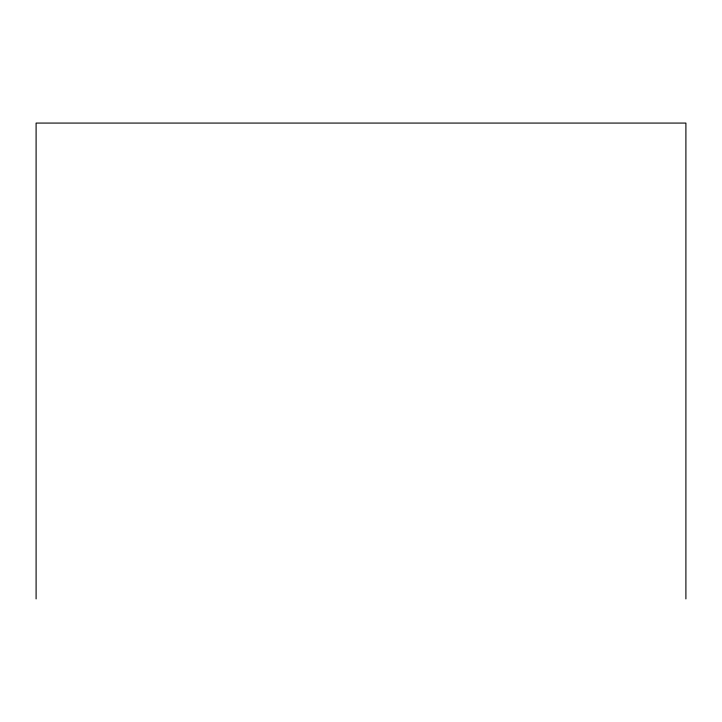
<?xml version="1.0" encoding="UTF-8"?>
<svg xmlns="http://www.w3.org/2000/svg" width="722" height="722" viewBox="0 0 722 722"><rect width="100%" height="100%" fill="white"/><g stroke="black" fill="none" stroke-linecap="round" stroke-linejoin="round"><path stroke-width="1.08" d="M685.9 598.926L685.9 123.074L36.1 123.074L36.1 598.926"/></g></svg>
